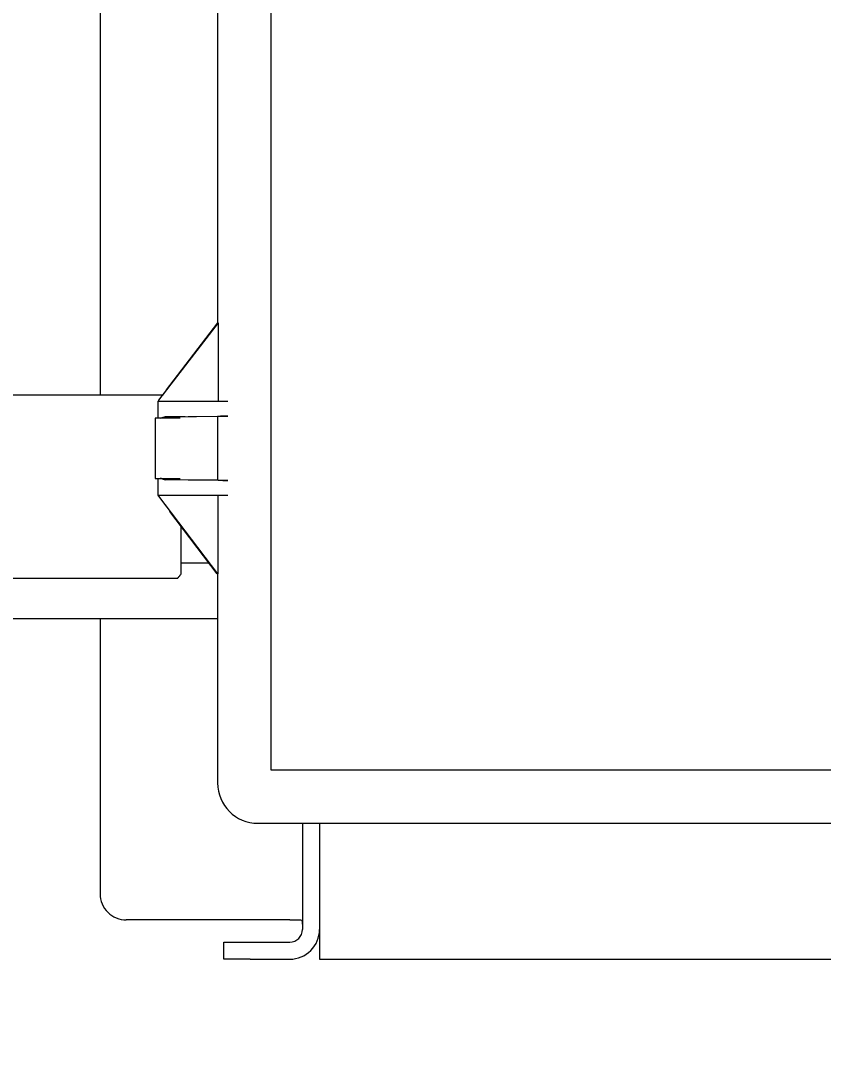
# Model space of a CAD drawing. Header units: inches. Extents: x 12.2 to 24.5, y 6.4 to 20.2.
# Drawn here: x 16.865 to 18.783, y 11.039 to 13.494 of the extents above; entities that cross this region are included whole.
import ezdxf

# ---------------------------------------------------------------- set-up
doc = ezdxf.new("R2010")
doc.units = ezdxf.units.IN
doc.header["$MEASUREMENT"] = 0
doc.header["$PDSIZE"] = -1
doc.layers.add('DIM', color=1, linetype='Continuous')
doc.styles.add('SLDTEXTSTYLE0', font='ARIAL.TTF', dxfattribs={"width": 0.7})
doc.dimstyles.new('SLDDIMSTYLE0', dxfattribs={"dimtxt": 0.125, "dimasz": 0.15, "dimexe": 0, "dimexo": 0.0625, "dimgap": 0.03125, "dimtad": 0, "dimtih": 1, "dimtoh": 1, "dimdec": 3, "dimlfac": 4, "dimrnd": 1e-09, "dimzin": 12, "dimdsep": 46, "dimtxsty": 'SLDTEXTSTYLE0', "dimsah": 1, "dimcen": 0.09, "dimadec": 0, "dimazin": 0, "dimtfac": 1, "dimtdec": 3, "dimtofl": 0, "dimtmove": 0, "dimatfit": 3, "dimfxl": 0, "dimtolj": 1, "dimtzin": 12, "dimarcsym": 0})

# ---------------------------------------------------------------- blocks, each defined once
blk = doc.blocks.new('*D12')
at = {"color": 0, "linetype": 'ByBlock', "lineweight": -2}
for p, q in [((16.4165, 12.0168), (16.4165, 10.5398)), ((20.4165, 12.0168), (20.4165, 10.5398)), ((16.5665, 10.5398), (17.9277, 10.5398)), ((20.2665, 10.5398), (18.9053, 10.5398))]:
    blk.add_line(p, q, dxfattribs=at)
at = {"color": 0, "linetype": 'ByBlock'}
for points in [[(16.4165, 10.5398), (16.5665, 10.5148), (16.5665, 10.5648)], [(20.4165, 10.5398), (20.2665, 10.5148), (20.2665, 10.5648)]]:
    blk.add_solid(points, dxfattribs=at)
at = {"layer": 'DEFPOINTS', "color": 0, "linetype": 'ByBlock'}
for p in [(16.4165, 12.0793), (20.4165, 12.0793)]:
    blk.add_point(p, dxfattribs=at)
at = {"color": 0, "linetype": 'ByBlock', "insert": (18.4165, 10.5398), "char_height": 0.125, "attachment_point": 5, "style": 'SLDTEXTSTYLE0'}
blk.add_mtext('16\\PSHAFT LENGTH', dxfattribs=at)

msp = doc.modelspace()

# ---------------------------------------------------------------- linework, layer by layer
at = {"color": 7, "linetype": 'Continuous', "lineweight": 15}
for p, q in [((17.462978, 15.702577), (17.462978, 11.702577)), ((17.054792, 14.660908), (17.054792, 12.598252)), ((17.335251, 14.633828), (17.335251, 12.770396)), ((17.33664, 12.771326), (17.19445, 12.586073)), ((17.221265, 12.621887), (17.33579, 12.7711)), ((17.335375, 12.7711), (17.335549, 12.771326)), ((17.335375, 12.771326), (17.335375, 12.7711)), ((17.33637, 12.771326), (17.335375, 12.771326)), ((17.33579, 12.7711), (17.335375, 12.7711)), ((17.33664, 12.771326), (17.33637, 12.771326)), ((17.33664, 12.771326), (17.33664, 12.583827)), ((17.213016, 12.611409), (17.221148, 12.621887)), ((17.221148, 12.621727), (17.213016, 12.61113)), ((17.221148, 12.621727), (17.221265, 12.621887)), ((17.221148, 12.621887), (17.221148, 12.621727)), ((17.221265, 12.621887), (17.221148, 12.621887)), ((17.213016, 12.61113), (17.213016, 12.611409)), ((17.192751, 12.583827), (17.192751, 12.543202)), ((17.192751, 12.583827), (17.199284, 12.583827)), ((17.19445, 12.586073), (17.19445, 12.583827)), ((17.199284, 12.583827), (17.359707, 12.583827)), ((17.210358, 12.546616), (17.359707, 12.548099)), ((17.335251, 12.547013), (17.264725, 12.546328)), ((17.33637, 12.547574), (17.335251, 12.547013)), ((17.335251, 12.547013), (17.335251, 12.39564)), ((17.245991, 12.543202), (17.186502, 12.543202)), ((17.186502, 12.399451), (17.245991, 12.399451)), ((17.192751, 12.399451), (17.192751, 12.358826)), ((17.359707, 12.394554), (17.210358, 12.396037)), ((17.264725, 12.396328), (17.335251, 12.39564)), ((17.335251, 12.39564), (17.33637, 12.395082)), ((17.199284, 12.358826), (17.192751, 12.358826)), ((17.194323, 12.356736), (17.194323, 12.358826)), ((17.194323, 12.356736), (17.33507, 12.171328)), ((17.359707, 12.358826), (17.199284, 12.358826)), ((17.336459, 12.171328), (17.336459, 12.358826)), ((17.334403, 12.171328), (17.221148, 12.32052)), ((17.247606, 12.285665), (17.247606, 12.169974)), ((17.314837, 12.197103), (17.247606, 12.197103)), ((17.334403, 12.171328), (17.33507, 12.171328)), ((17.336459, 12.171328), (17.33507, 12.171328)), ((17.335251, 12.171328), (17.335251, 11.671327)), ((17.054792, 12.06429), (17.054792, 11.406163)), ((17.462978, 11.702577), (19.369229, 11.702577)), ((17.431728, 11.574849), (19.400479, 11.574849)), ((17.537918, 11.574849), (17.537918, 11.321013)), ((17.579017, 11.574849), (17.579017, 11.249915)), ((17.507919, 11.343665), (17.117292, 11.343665)), ((17.507919, 11.343665), (17.533898, 11.343665)), ((17.350417, 11.249915), (17.350417, 11.291014)), ((17.350417, 11.291014), (17.412917, 11.291014)), ((17.412917, 11.291014), (17.507919, 11.291014)), ((17.412917, 11.249915), (17.350417, 11.249915)), ((17.412917, 11.249915), (17.507919, 11.249915)), ((17.579017, 11.249915), (17.650118, 11.249915)), ((17.650118, 11.249915), (19.182917, 11.249915))]:
    msp.add_line(p, q, dxfattribs=at)
for centre, radius, start, end in [((19.244733, 11.086546), 2.540126, 143.107887, 143.819175), ((17.226122, 11.188784), 1.357924, 88.644244, 90.665149), ((17.357197, 12.141232), 0.406875, 89.646491, 92.93412), ((17.357157, 12.797864), 0.403318, 267.045619, 270.362254), ((19.164696, 13.78127), 2.431392, 215.866068, 216.608093), ((17.43173, 11.671329), 0.09648, 180.001337, 269.998663), ((17.117289, 11.406162), 0.062497, 179.999081, 270.00307), ((17.507913, 11.321019), 0.030005, 270.009994, 359.990006), ((17.507919, 11.321013), 0.071098, 269.999492, 0.000508)]:
    msp.add_arc(centre, radius, start, end, dxfattribs=at)
for points in [[(17.203413, 12.598252), (15.942607, 12.598252)], [(17.186502, 12.543202), (17.186502, 12.399451)], [(16.145044, 12.160751), (17.240106, 12.160751)], [(17.240106, 12.160751), (17.247606, 12.169974)], [(16.843892, 12.06429), (17.335251, 12.06429)]]:
    msp.add_open_spline(points, degree=1, dxfattribs=at)
for points, knots in [([(17.210358, 12.546616), (17.208413, 12.546231), (17.204491, 12.545454), (17.20108, 12.543272), (17.199307, 12.542294), (17.199284, 12.542282)], [0, 0, 0, 0, 0.49251962, 0.993507, 1, 1, 1, 1]), ([(17.199284, 12.400371), (17.199307, 12.400359), (17.199972, 12.399992), (17.201828, 12.39893), (17.205325, 12.396984), (17.208526, 12.396382), (17.210358, 12.396037)], [0, 0, 0, 0, 0.00649011, 0.19048068, 0.53662813, 1, 1, 1, 1]), ([(17.533898, 11.343665), (17.534672, 11.343536), (17.53632, 11.343259), (17.53752, 11.340511), (17.537848, 11.33722), (17.537924, 11.333129), (17.53792, 11.330185), (17.537918, 11.328663)], [0, 0, 0, 0, 0.13119126, 0.27953959, 0.47726941, 0.72981536, 1, 1, 1, 1])]:
    msp.add_open_spline(points, degree=3, knots=knots, dxfattribs=at)

# ---------------------------------------------------------------- dimensions: what is measured, and where the dimension line sits
at = {"layer": 'DIM'}
dim = msp.add_linear_dim(base=(20.416518, 10.539824), p1=(16.416518, 12.079289), p2=(20.416518, 12.079289), text='<>\\PSHAFT LENGTH', dimstyle='SLDDIMSTYLE0', override={"dimdec": 4, "dimlunit": 5, "dimfrac": 2}, dxfattribs=at)
dim.commit()
dim.dimension.update_dxf_attribs({"geometry": '*D12', "text_midpoint": (18.416518, 10.539824)})

doc.saveas('drawing.dxf')
